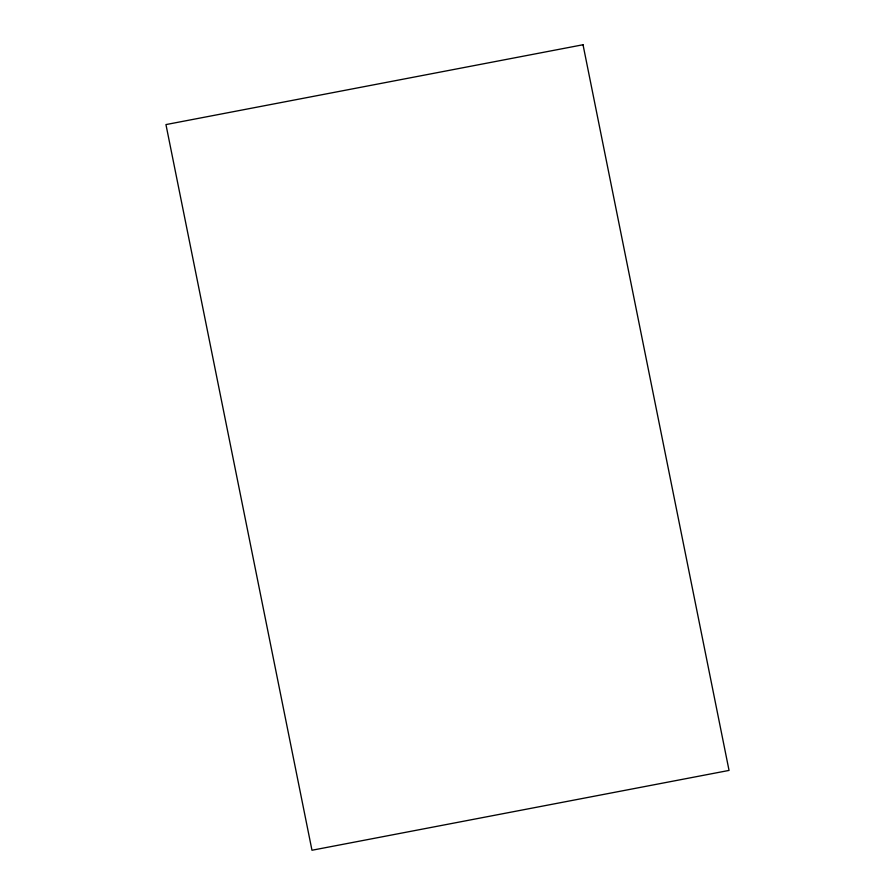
<?xml version="1.0" encoding="UTF-8"?>
<svg xmlns="http://www.w3.org/2000/svg" width="895" height="895" viewBox="0 0 895 895"><rect width="100%" height="100%" fill="white"/><g stroke="black" fill="none" stroke-linecap="round" stroke-linejoin="round"><path stroke-width="1.34" d="M583.025 44.75L165.955 124.584L311.975 850.25L729.045 770.416L583.025 44.75"/></g></svg>
